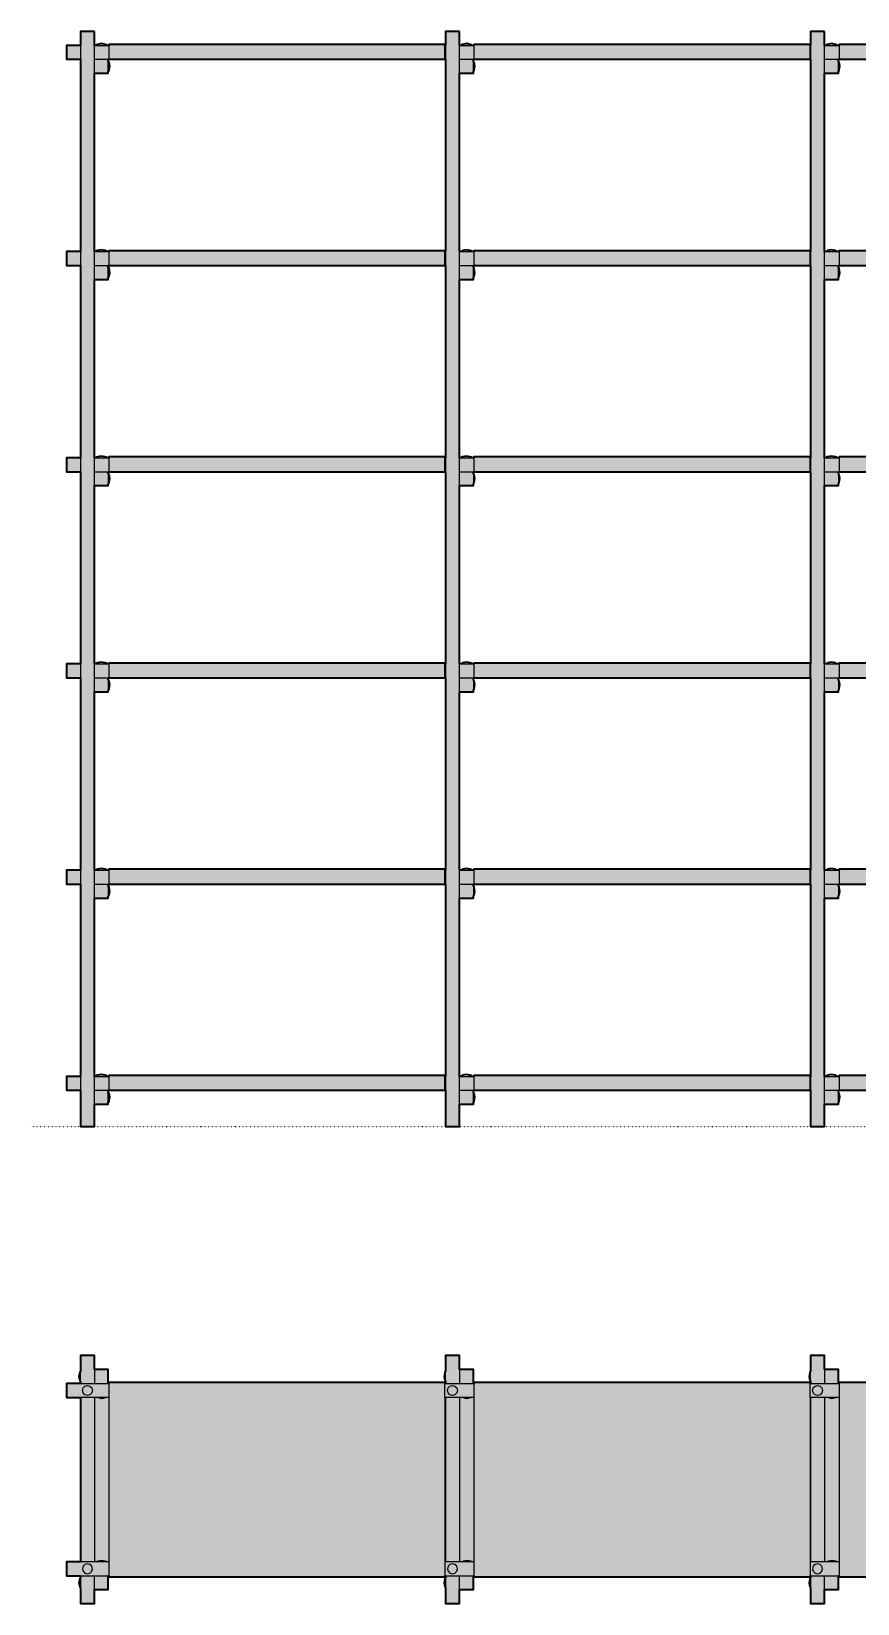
# Model space of a CAD drawing. Header units: millimetres. Extents: x 0 to 2964, y -856 to 1965.
# Drawn here: x 0 to 1482, y -856 to 1965 of the extents above; entities that cross this region are included whole.
import ezdxf

# ---------------------------------------------------------------- set-up
doc = ezdxf.new("R2010")
doc.units = ezdxf.units.MM
doc.linetypes.add('Dots', pattern=[1, 0, -1])
doc.layers.add('Blocks', color=7, linetype='Continuous')
doc.layers.add('Blocks$Fill', color=7, linetype='Continuous', true_color=0xffffff)
for name, color, linetype, lineweight, true_color in [('Blocks$Inner', 7, 'Continuous', 25, 0x007f00), ('Blocks$Outline', 7, 'Continuous', 35, 0xff3f3f), ('Groud', 7, 'Dots', 25, 0x243775)]:
    doc.layers.add(name, color=color, linetype=linetype, lineweight=lineweight, true_color=true_color)

# ---------------------------------------------------------------- blocks, each defined once
blk = doc.blocks.new('Woody High Shelf Front')
at = {"layer": 'Blocks$Fill'}
h = blk.add_hatch(color=256, dxfattribs=at)
h.paths.add_polyline_path([(2077.9, 1965), (2052.9, 1965), (2052.9, 1940), (2051.9, 1940), (2051.9, 1941.5), (1448.9, 1941.5), (1448.9, 1941.2), (1448.9, 1940), (1444.4, 1940), (1444.4, 1940.8), (1442.3, 1941.8), (1435.4, 1943.1), (1428.5, 1941.8), (1426.4, 1940.8), (1426.4, 1940), (1422.9, 1940), (1422.9, 1965), (1397.9, 1965), (1397.9, 1940), (1396.9, 1940), (1396.9, 1941.5), (793.9, 1941.5), (793.9, 1941.2), (793.9, 1940), (789.4, 1940), (789.4, 1940.8), (787.3, 1941.8), (780.4, 1943.1), (773.5, 1941.8), (771.4, 1940.8), (771.4, 1940), (767.9, 1940), (767.9, 1965), (742.9, 1965), (742.9, 1940), (741.9, 1940), (741.9, 1941.5), (138.9, 1941.5), (138.9, 1941.2), (138.9, 1940), (134.4, 1940), (134.4, 1940.8), (132.3, 1941.8), (125.4, 1943.1), (118.5, 1941.8), (116.4, 1940.8), (116.4, 1940), (112.9, 1940), (112.9, 1965), (87.9, 1965), (87.9, 1940), (62.9, 1940), (62.9, 1915), (87.9, 1915), (87.9, 1570), (62.9, 1570), (62.9, 1545), (87.9, 1545), (87.9, 1200), (62.9, 1200), (62.9, 1175), (87.9, 1175), (87.9, 830), (62.9, 830), (62.9, 805), (87.9, 805), (87.9, 460), (62.9, 460), (62.9, 435), (87.9, 435), (87.9, 90), (62.9, 90), (62.9, 65), (87.9, 65), (87.9, 0), (112.9, 0), (112.9, 40), (137.9, 40), (137.9, 43.5), (138.2, 43.5), (139.2, 45.6), (140.5, 52.5), (139.2, 59.4), (138.2, 61.5), (137.9, 61.5), (137.9, 65), (742.9, 65), (742.9, 0), (767.9, 0), (767.9, 40), (792.9, 40), (792.9, 43.5), (793.2, 43.5), (794.2, 45.6), (795.5, 52.5), (794.2, 59.4), (793.2, 61.5), (792.9, 61.5), (792.9, 65), (1397.9, 65), (1397.9, 0), (1422.9, 0), (1422.9, 40), (1447.9, 40), (1447.9, 43.5), (1448.2, 43.5), (1449.2, 45.6), (1450.5, 52.5), (1449.2, 59.4), (1448.2, 61.5), (1447.9, 61.5), (1447.9, 65), (2052.9, 65), (2052.9, 0), (2077.9, 0), (2077.9, 40), (2102.9, 40), (2102.9, 43.5), (2103.2, 43.5), (2104.2, 45.6), (2105.5, 52.5), (2104.2, 59.4), (2103.2, 61.5), (2102.9, 61.5), (2102.9, 65), (2127.9, 65), (2127.9, 90), (2099.5, 90), (2099.5, 90.8), (2097.3, 91.8), (2090.5, 93.1), (2083.6, 91.8), (2081.4, 90.8), (2081.4, 90), (2077.9, 90), (2077.9, 410), (2102.9, 410), (2102.9, 413.5), (2103.2, 413.5), (2104.2, 415.6), (2105.5, 422.5), (2104.2, 429.4), (2103.2, 431.5), (2102.9, 431.5), (2102.9, 435), (2127.9, 435), (2127.9, 460), (2099.5, 460), (2099.5, 460.8), (2097.3, 461.8), (2090.5, 463.1), (2083.6, 461.8), (2081.4, 460.8), (2081.4, 460), (2077.9, 460), (2077.9, 780), (2102.9, 780), (2102.9, 783.5), (2103.2, 783.5), (2104.2, 785.6), (2105.5, 792.5), (2104.2, 799.4), (2103.2, 801.5), (2102.9, 801.5), (2102.9, 805), (2127.9, 805), (2127.9, 830), (2099.5, 830), (2099.5, 830.8), (2097.3, 831.8), (2090.5, 833.1), (2083.6, 831.8), (2081.4, 830.8), (2081.4, 830), (2077.9, 830), (2077.9, 1150), (2102.9, 1150), (2102.9, 1153.5), (2103.2, 1153.5), (2104.2, 1155.6), (2105.5, 1162.5), (2104.2, 1169.4), (2103.2, 1171.5), (2102.9, 1171.5), (2102.9, 1175), (2127.9, 1175), (2127.9, 1200), (2099.5, 1200), (2099.5, 1200.8), (2097.3, 1201.8), (2090.5, 1203.1), (2083.6, 1201.8), (2081.4, 1200.8), (2081.4, 1200), (2077.9, 1200), (2077.9, 1520), (2102.9, 1520), (2102.9, 1523.5), (2103.2, 1523.5), (2104.2, 1525.6), (2105.5, 1532.5), (2104.2, 1539.4), (2103.2, 1541.5), (2102.9, 1541.5), (2102.9, 1545), (2127.9, 1545), (2127.9, 1570), (2099.5, 1570), (2099.5, 1570.8), (2097.3, 1571.8), (2090.5, 1573.1), (2083.6, 1571.8), (2081.4, 1570.8), (2081.4, 1570), (2077.9, 1570), (2077.9, 1890), (2102.9, 1890), (2102.9, 1893.5), (2103.2, 1893.5), (2104.2, 1895.6), (2105.5, 1902.5), (2104.2, 1909.4), (2103.2, 1911.5), (2102.9, 1911.5), (2102.9, 1915), (2127.9, 1915), (2127.9, 1940), (2099.5, 1940), (2099.5, 1940.8), (2097.3, 1941.8), (2090.5, 1943.1), (2083.6, 1941.8), (2081.4, 1940.8), (2081.4, 1940), (2077.9, 1940)], flags=0)
h.paths.add_polyline_path([(1422.9, 1890), (1447.9, 1890), (1447.9, 1893.5), (1448.2, 1893.5), (1449.2, 1895.6), (1450.5, 1902.5), (1449.2, 1909.4), (1448.2, 1911.5), (1447.9, 1911.5), (1447.9, 1915), (2052.9, 1915), (2052.9, 1570), (2051.9, 1570), (2051.9, 1571.5), (1448.9, 1571.5), (1448.9, 1571.2), (1448.9, 1570), (1444.4, 1570), (1444.4, 1570.8), (1442.3, 1571.8), (1435.4, 1573.1), (1428.5, 1571.8), (1426.4, 1570.8), (1426.4, 1570), (1422.9, 1570)], flags=0)
h.paths.add_polyline_path([(1422.9, 1520), (1447.9, 1520), (1447.9, 1523.5), (1448.2, 1523.5), (1449.2, 1525.6), (1450.5, 1532.5), (1449.2, 1539.4), (1448.2, 1541.5), (1447.9, 1541.5), (1447.9, 1545), (2052.9, 1545), (2052.9, 1200), (2051.9, 1200), (2051.9, 1201.5), (1448.9, 1201.5), (1448.9, 1201.2), (1448.9, 1200), (1444.4, 1200), (1444.4, 1200.8), (1442.3, 1201.8), (1435.4, 1203.1), (1428.5, 1201.8), (1426.4, 1200.8), (1426.4, 1200), (1422.9, 1200), (1422.9, 1520)], flags=0)
h.paths.add_polyline_path([(2051.9, 831.5), (1448.9, 831.5), (1448.9, 831.2), (1448.9, 830), (1444.4, 830), (1444.4, 830.8), (1442.3, 831.8), (1435.4, 833.1), (1428.5, 831.8), (1426.4, 830.8), (1426.4, 830), (1422.9, 830), (1422.9, 1150), (1447.9, 1150), (1447.9, 1153.5), (1448.2, 1153.5), (1449.2, 1155.6), (1450.5, 1162.5), (1449.2, 1169.4), (1448.2, 1171.5), (1447.9, 1171.5), (1447.9, 1175), (2052.9, 1175), (2052.9, 830), (2051.9, 830)], flags=0)
h.paths.add_polyline_path([(1422.9, 780), (1447.9, 780), (1447.9, 783.5), (1448.2, 783.5), (1449.2, 785.6), (1450.5, 792.5), (1449.2, 799.4), (1448.2, 801.5), (1447.9, 801.5), (1447.9, 805), (2052.9, 805), (2052.9, 460), (2051.9, 460), (2051.9, 461.5), (1448.9, 461.5), (1448.9, 461.2), (1448.9, 460), (1444.4, 460), (1444.4, 460.8), (1442.3, 461.8), (1435.4, 463.1), (1428.5, 461.8), (1426.4, 460.8), (1426.4, 460), (1422.9, 460)], flags=0)
h.paths.add_polyline_path([(1422.9, 410), (1447.9, 410), (1447.9, 413.5), (1448.2, 413.5), (1449.2, 415.6), (1450.5, 422.5), (1449.2, 429.4), (1448.2, 431.5), (1447.9, 431.5), (1447.9, 435), (2052.9, 435), (2052.9, 90), (2051.9, 90), (2051.9, 91.5), (1448.9, 91.5), (1448.9, 91.2), (1448.9, 90), (1444.4, 90), (1444.4, 90.8), (1442.3, 91.8), (1435.4, 93.1), (1428.5, 91.8), (1426.4, 90.8), (1426.4, 90), (1422.9, 90)], flags=0)
h.paths.add_polyline_path([(767.9, 410), (792.9, 410), (792.9, 413.5), (793.2, 413.5), (794.2, 415.6), (795.5, 422.5), (794.2, 429.4), (793.2, 431.5), (792.9, 431.5), (792.9, 435), (1397.9, 435), (1397.9, 90), (1396.9, 90), (1396.9, 91.5), (793.9, 91.5), (793.9, 91.2), (793.9, 90), (789.4, 90), (789.4, 90.8), (787.3, 91.8), (780.4, 93.1), (773.5, 91.8), (771.4, 90.8), (771.4, 90), (767.9, 90)], flags=0)
h.paths.add_polyline_path([(1396.9, 461.5), (793.9, 461.5), (793.9, 461.2), (793.9, 460), (789.4, 460), (789.4, 460.8), (787.3, 461.8), (780.4, 463.1), (773.5, 461.8), (771.4, 460.8), (771.4, 460), (767.9, 460), (767.9, 780), (792.9, 780), (792.9, 783.5), (793.2, 783.5), (794.2, 785.6), (795.5, 792.5), (794.2, 799.4), (793.2, 801.5), (792.9, 801.5), (792.9, 805), (1397.9, 805), (1397.9, 460), (1396.9, 460)], flags=0)
h.paths.add_polyline_path([(1396.9, 831.5), (793.9, 831.5), (793.9, 831.2), (793.9, 830), (789.4, 830), (789.4, 830.8), (787.3, 831.8), (780.4, 833.1), (773.5, 831.8), (771.4, 830.8), (771.4, 830), (767.9, 830), (767.9, 1150), (792.9, 1150), (792.9, 1153.5), (793.2, 1153.5), (794.2, 1155.6), (795.5, 1162.5), (794.2, 1169.4), (793.2, 1171.5), (792.9, 1171.5), (792.9, 1175), (1397.9, 1175), (1397.9, 830), (1396.9, 830)], flags=0)
h.paths.add_polyline_path([(1396.9, 1201.5), (793.9, 1201.5), (793.9, 1201.2), (793.9, 1200), (789.4, 1200), (789.4, 1200.8), (787.3, 1201.8), (780.4, 1203.1), (773.5, 1201.8), (771.4, 1200.8), (771.4, 1200), (767.9, 1200), (767.9, 1520), (767.9, 1520), (792.9, 1520), (792.9, 1523.5), (793.2, 1523.5), (794.2, 1525.6), (795.5, 1532.5), (794.2, 1539.4), (793.2, 1541.5), (792.9, 1541.5), (792.9, 1545), (1397.9, 1545), (1397.9, 1200), (1396.9, 1200)], flags=0)
h.paths.add_polyline_path([(1397.9, 1915), (1397.9, 1570), (1396.9, 1570), (1396.9, 1571.5), (793.9, 1571.5), (793.9, 1571.2), (793.9, 1570), (789.4, 1570), (789.4, 1570.8), (787.3, 1571.8), (780.4, 1573.1), (773.5, 1571.8), (771.4, 1570.8), (771.4, 1570), (767.9, 1570), (767.9, 1890), (792.9, 1890), (792.9, 1893.5), (793.2, 1893.5), (794.2, 1895.6), (795.5, 1902.5), (794.2, 1909.4), (793.2, 1911.5), (792.9, 1911.5), (792.9, 1915)], flags=0)
h.paths.add_polyline_path([(741.9, 1571.5), (138.9, 1571.5), (138.9, 1571.2), (138.9, 1570), (134.4, 1570), (134.4, 1570.8), (132.3, 1571.8), (125.4, 1573.1), (118.5, 1571.8), (116.4, 1570.8), (116.4, 1570), (112.9, 1570), (112.9, 1890), (137.9, 1890), (137.9, 1893.5), (138.2, 1893.5), (139.2, 1895.6), (140.5, 1902.5), (139.2, 1909.4), (138.2, 1911.5), (137.9, 1911.5), (137.9, 1915), (742.9, 1915), (742.9, 1570), (741.9, 1570)], flags=0)
h.paths.add_polyline_path([(137.9, 1523.5), (138.2, 1523.5), (139.2, 1525.6), (140.5, 1532.5), (139.2, 1539.4), (138.2, 1541.5), (137.9, 1541.5), (137.9, 1545), (742.9, 1545), (742.9, 1200), (741.9, 1200), (741.9, 1201.5), (138.9, 1201.5), (138.9, 1201.2), (138.9, 1200), (134.4, 1200), (134.4, 1200.8), (132.3, 1201.8), (125.4, 1203.1), (118.5, 1201.8), (116.4, 1200.8), (116.4, 1200), (112.9, 1200), (112.9, 1520), (112.9, 1520), (137.9, 1520)], flags=0)
h.paths.add_polyline_path([(741.9, 831.5), (138.9, 831.5), (138.9, 831.2), (138.9, 830), (134.4, 830), (134.4, 830.8), (132.3, 831.8), (125.4, 833.1), (118.5, 831.8), (116.4, 830.8), (116.4, 830), (112.9, 830), (112.9, 1150), (137.9, 1150), (137.9, 1153.5), (138.2, 1153.5), (139.2, 1155.6), (140.5, 1162.5), (139.2, 1169.4), (138.2, 1171.5), (137.9, 1171.5), (137.9, 1175), (742.9, 1175), (742.9, 830), (741.9, 830)], flags=0)
h.paths.add_polyline_path([(112.9, 780), (137.9, 780), (137.9, 783.5), (138.2, 783.5), (139.2, 785.6), (140.5, 792.5), (139.2, 799.4), (138.2, 801.5), (137.9, 801.5), (137.9, 805), (742.9, 805), (742.9, 460), (741.9, 460), (741.9, 461.5), (138.9, 461.5), (138.9, 461.2), (138.9, 460), (134.4, 460), (134.4, 460.8), (132.3, 461.8), (125.4, 463.1), (118.5, 461.8), (116.4, 460.8), (116.4, 460), (112.9, 460)], flags=0)
h.paths.add_polyline_path([(741.9, 91.5), (138.9, 91.5), (138.9, 91.2), (138.9, 90), (134.4, 90), (134.4, 90.8), (132.3, 91.8), (125.4, 93.1), (118.5, 91.8), (116.4, 90.8), (116.4, 90), (112.9, 90), (112.9, 410), (137.9, 410), (137.9, 413.5), (138.2, 413.5), (139.2, 415.6), (140.5, 422.5), (139.2, 429.4), (138.2, 431.5), (137.9, 431.5), (137.9, 435), (742.9, 435), (742.9, 90), (741.9, 90)], flags=0)
at = {"layer": 'Blocks$Inner'}
for p, q in [((112.9, 1965), (87.9, 1965)), ((87.9, 1965), (87.9, 0)), ((112.9, 1915), (112.9, 1965)), ((767.9, 1965), (742.9, 1965)), ((742.9, 1965), (742.9, 0)), ((767.9, 1915), (767.9, 1965)), ((1422.9, 1965), (1397.9, 1965)), ((1397.9, 1965), (1397.9, 0)), ((1422.9, 1915), (1422.9, 1965)), ((112.9, 1890), (112.9, 1915)), ((767.9, 1890), (767.9, 1915)), ((1422.9, 1890), (1422.9, 1915)), ((112.9, 1545), (112.9, 1890)), ((767.9, 1545), (767.9, 1890)), ((1422.9, 1545), (1422.9, 1890)), ((112.9, 1520), (112.9, 1545)), ((767.9, 1520), (767.9, 1545)), ((1422.9, 1520), (1422.9, 1545)), ((112.9, 65), (112.9, 1520)), ((767.9, 65), (767.9, 1520)), ((1422.9, 65), (1422.9, 1520)), ((112.9, 40), (112.9, 65)), ((767.9, 40), (767.9, 65)), ((1422.9, 40), (1422.9, 65)), ((112.9, 0), (112.9, 40)), ((767.9, 0), (767.9, 40)), ((1422.9, 0), (1422.9, 40)), ((87.9, 0), (112.9, 0)), ((742.9, 0), (767.9, 0)), ((1397.9, 0), (1422.9, 0))]:
    blk.add_line(p, q, dxfattribs=at)
for points in [[(87.9, 1915), (62.9, 1915), (62.9, 1940), (87.9, 1940)], [(112.9, 1940), (138.9, 1940)], [(116.4, 1940), (116.4, 1940.8), (118.5, 1941.8), (125.4, 1943.1), (132.3, 1941.8), (134.4, 1940.8), (134.4, 1940)], [(741.9, 1940), (742.9, 1940)], [(767.9, 1940), (793.9, 1940)], [(771.4, 1940), (771.4, 1940.8), (773.5, 1941.8), (780.4, 1943.1), (787.3, 1941.8), (789.4, 1940.8), (789.4, 1940)], [(1396.9, 1940), (1397.9, 1940)], [(1422.9, 1940), (1448.9, 1940)], [(1426.4, 1940), (1426.4, 1940.8), (1428.5, 1941.8), (1435.4, 1943.1), (1442.3, 1941.8), (1444.4, 1940.8), (1444.4, 1940)], [(112.9, 1890), (137.9, 1890), (137.9, 1915)], [(112.9, 1915), (137.9, 1915), (742.9, 1915)], [(137.9, 1893.5), (138.2, 1893.5), (139.2, 1895.6), (140.5, 1902.5), (139.2, 1909.4), (138.2, 1911.5), (137.9, 1911.5)], [(767.9, 1890), (792.9, 1890), (792.9, 1915)], [(767.9, 1915), (792.9, 1915), (1397.9, 1915)], [(792.9, 1893.5), (793.2, 1893.5), (794.2, 1895.6), (795.5, 1902.5), (794.2, 1909.4), (793.2, 1911.5), (792.9, 1911.5)], [(1422.9, 1890), (1447.9, 1890), (1447.9, 1915)], [(1422.9, 1915), (1447.9, 1915), (2052.9, 1915)], [(1447.9, 1893.5), (1448.2, 1893.5), (1449.2, 1895.6), (1450.5, 1902.5), (1449.2, 1909.4), (1448.2, 1911.5), (1447.9, 1911.5)], [(87.9, 1545), (62.9, 1545), (62.9, 1570), (87.9, 1570)], [(112.9, 1570), (138.9, 1570)], [(116.4, 1570), (116.4, 1570.8), (118.5, 1571.8), (125.4, 1573.1), (132.3, 1571.8), (134.4, 1570.8), (134.4, 1570)], [(741.9, 1570), (742.9, 1570)], [(767.9, 1570), (793.9, 1570)], [(771.4, 1570), (771.4, 1570.8), (773.5, 1571.8), (780.4, 1573.1), (787.3, 1571.8), (789.4, 1570.8), (789.4, 1570)], [(1396.9, 1570), (1397.9, 1570)], [(1422.9, 1570), (1448.9, 1570)], [(1426.4, 1570), (1426.4, 1570.8), (1428.5, 1571.8), (1435.4, 1573.1), (1442.3, 1571.8), (1444.4, 1570.8), (1444.4, 1570)], [(112.9, 1520), (137.9, 1520), (137.9, 1545)], [(112.9, 1545), (137.9, 1545), (742.9, 1545)], [(137.9, 1523.5), (138.2, 1523.5), (139.2, 1525.6), (140.5, 1532.5), (139.2, 1539.4), (138.2, 1541.5), (137.9, 1541.5)], [(767.9, 1520), (792.9, 1520), (792.9, 1545)], [(767.9, 1545), (792.9, 1545), (1397.9, 1545)], [(792.9, 1523.5), (793.2, 1523.5), (794.2, 1525.6), (795.5, 1532.5), (794.2, 1539.4), (793.2, 1541.5), (792.9, 1541.5)], [(1422.9, 1520), (1447.9, 1520), (1447.9, 1545)], [(1422.9, 1545), (1447.9, 1545), (2052.9, 1545)], [(1447.9, 1523.5), (1448.2, 1523.5), (1449.2, 1525.6), (1450.5, 1532.5), (1449.2, 1539.4), (1448.2, 1541.5), (1447.9, 1541.5)], [(87.9, 1175), (62.9, 1175), (62.9, 1200), (87.9, 1200)], [(112.9, 1200), (138.9, 1200)], [(116.4, 1200), (116.4, 1200.8), (118.5, 1201.8), (125.4, 1203.1), (132.3, 1201.8), (134.4, 1200.8), (134.4, 1200)], [(741.9, 1200), (742.9, 1200)], [(767.9, 1200), (793.9, 1200)], [(771.4, 1200), (771.4, 1200.8), (773.5, 1201.8), (780.4, 1203.1), (787.3, 1201.8), (789.4, 1200.8), (789.4, 1200)], [(1396.9, 1200), (1397.9, 1200)], [(1422.9, 1200), (1448.9, 1200)], [(1426.4, 1200), (1426.4, 1200.8), (1428.5, 1201.8), (1435.4, 1203.1), (1442.3, 1201.8), (1444.4, 1200.8), (1444.4, 1200)], [(137.9, 1175), (137.9, 1150), (112.9, 1150), (112.9, 1175), (137.9, 1175), (742.9, 1175)], [(137.9, 1153.5), (138.2, 1153.5), (139.2, 1155.6), (140.5, 1162.5), (139.2, 1169.4), (138.2, 1171.5), (137.9, 1171.5)], [(792.9, 1175), (792.9, 1150), (767.9, 1150), (767.9, 1175), (792.9, 1175), (1397.9, 1175)], [(792.9, 1153.5), (793.2, 1153.5), (794.2, 1155.6), (795.5, 1162.5), (794.2, 1169.4), (793.2, 1171.5), (792.9, 1171.5)], [(1447.9, 1175), (1447.9, 1150), (1422.9, 1150), (1422.9, 1175), (1447.9, 1175), (2052.9, 1175)], [(1447.9, 1153.5), (1448.2, 1153.5), (1449.2, 1155.6), (1450.5, 1162.5), (1449.2, 1169.4), (1448.2, 1171.5), (1447.9, 1171.5)], [(87.9, 805), (62.9, 805), (62.9, 830), (87.9, 830)], [(112.9, 830), (138.9, 830)], [(116.4, 830), (116.4, 830.8), (118.5, 831.8), (125.4, 833.1), (132.3, 831.8), (134.4, 830.8), (134.4, 830)], [(741.9, 830), (742.9, 830)], [(767.9, 830), (793.9, 830)], [(771.4, 830), (771.4, 830.8), (773.5, 831.8), (780.4, 833.1), (787.3, 831.8), (789.4, 830.8), (789.4, 830)], [(1396.9, 830), (1397.9, 830)], [(1422.9, 830), (1448.9, 830)], [(1426.4, 830), (1426.4, 830.8), (1428.5, 831.8), (1435.4, 833.1), (1442.3, 831.8), (1444.4, 830.8), (1444.4, 830)], [(137.9, 805), (137.9, 780), (112.9, 780), (112.9, 805), (137.9, 805), (742.9, 805)], [(137.9, 783.5), (138.2, 783.5), (139.2, 785.6), (140.5, 792.5), (139.2, 799.4), (138.2, 801.5), (137.9, 801.5)], [(792.9, 805), (792.9, 780), (767.9, 780), (767.9, 805), (792.9, 805), (1397.9, 805)], [(792.9, 783.5), (793.2, 783.5), (794.2, 785.6), (795.5, 792.5), (794.2, 799.4), (793.2, 801.5), (792.9, 801.5)], [(1447.9, 805), (1447.9, 780), (1422.9, 780), (1422.9, 805), (1447.9, 805), (2052.9, 805)], [(1447.9, 783.5), (1448.2, 783.5), (1449.2, 785.6), (1450.5, 792.5), (1449.2, 799.4), (1448.2, 801.5), (1447.9, 801.5)], [(87.9, 435), (62.9, 435), (62.9, 460), (87.9, 460)], [(112.9, 460), (138.9, 460)], [(116.4, 460), (116.4, 460.8), (118.5, 461.8), (125.4, 463.1), (132.3, 461.8), (134.4, 460.8), (134.4, 460)], [(741.9, 460), (742.9, 460)], [(767.9, 460), (793.9, 460)], [(771.4, 460), (771.4, 460.8), (773.5, 461.8), (780.4, 463.1), (787.3, 461.8), (789.4, 460.8), (789.4, 460)], [(1396.9, 460), (1397.9, 460)], [(1422.9, 460), (1448.9, 460)], [(1426.4, 460), (1426.4, 460.8), (1428.5, 461.8), (1435.4, 463.1), (1442.3, 461.8), (1444.4, 460.8), (1444.4, 460)], [(137.9, 435), (137.9, 410), (112.9, 410), (112.9, 435), (137.9, 435), (742.9, 435)], [(137.9, 413.5), (138.2, 413.5), (139.2, 415.6), (140.5, 422.5), (139.2, 429.4), (138.2, 431.5), (137.9, 431.5)], [(792.9, 435), (792.9, 410), (767.9, 410), (767.9, 435), (792.9, 435), (1397.9, 435)], [(792.9, 413.5), (793.2, 413.5), (794.2, 415.6), (795.5, 422.5), (794.2, 429.4), (793.2, 431.5), (792.9, 431.5)], [(1447.9, 435), (1447.9, 410), (1422.9, 410), (1422.9, 435), (1447.9, 435), (2052.9, 435)], [(1447.9, 413.5), (1448.2, 413.5), (1449.2, 415.6), (1450.5, 422.5), (1449.2, 429.4), (1448.2, 431.5), (1447.9, 431.5)], [(87.9, 65), (62.9, 65), (62.9, 90), (87.9, 90)], [(112.9, 90), (138.9, 90)], [(116.4, 90), (116.4, 90.8), (118.5, 91.8), (125.4, 93.1), (132.3, 91.8), (134.4, 90.8), (134.4, 90)], [(741.9, 90), (742.9, 90)], [(767.9, 90), (793.9, 90)], [(771.4, 90), (771.4, 90.8), (773.5, 91.8), (780.4, 93.1), (787.3, 91.8), (789.4, 90.8), (789.4, 90)], [(1396.9, 90), (1397.9, 90)], [(1422.9, 90), (1448.9, 90)], [(1426.4, 90), (1426.4, 90.8), (1428.5, 91.8), (1435.4, 93.1), (1442.3, 91.8), (1444.4, 90.8), (1444.4, 90)], [(112.9, 40), (137.9, 40), (137.9, 65)], [(112.9, 65), (137.9, 65), (742.9, 65)], [(137.9, 43.5), (138.2, 43.5), (139.2, 45.6), (140.5, 52.5), (139.2, 59.4), (138.2, 61.5), (137.9, 61.5)], [(767.9, 40), (792.9, 40), (792.9, 65)], [(767.9, 65), (792.9, 65), (1397.9, 65)], [(792.9, 43.5), (793.2, 43.5), (794.2, 45.6), (795.5, 52.5), (794.2, 59.4), (793.2, 61.5), (792.9, 61.5)], [(1422.9, 40), (1447.9, 40), (1447.9, 65)], [(1422.9, 65), (1447.9, 65), (2052.9, 65)], [(1447.9, 43.5), (1448.2, 43.5), (1449.2, 45.6), (1450.5, 52.5), (1449.2, 59.4), (1448.2, 61.5), (1447.9, 61.5)]]:
    blk.add_lwpolyline(points, dxfattribs=at)
for points in [[(741.9, 1941.5), (138.9, 1941.5), (138.9, 1941.2), (138.9, 1940.6), (138.9, 1939.7), (138.9, 1938.5), (138.9, 1915.5), (741.9, 1915.5), (741.9, 1938.5), (741.9, 1939.7), (741.9, 1940.6), (741.9, 1941.2)], [(1396.9, 1941.5), (793.9, 1941.5), (793.9, 1941.2), (793.9, 1940.6), (793.9, 1939.7), (793.9, 1938.5), (793.9, 1915.5), (1396.9, 1915.5), (1396.9, 1938.5), (1396.9, 1939.7), (1396.9, 1940.6), (1396.9, 1941.2)], [(2051.9, 1941.5), (1448.9, 1941.5), (1448.9, 1941.2), (1448.9, 1940.6), (1448.9, 1939.7), (1448.9, 1938.5), (1448.9, 1915.5), (2051.9, 1915.5), (2051.9, 1938.5), (2051.9, 1939.7), (2051.9, 1940.6), (2051.9, 1941.2)], [(741.9, 1571.5), (138.9, 1571.5), (138.9, 1571.2), (138.9, 1570.6), (138.9, 1569.7), (138.9, 1568.5), (138.9, 1545.5), (741.9, 1545.5), (741.9, 1568.5), (741.9, 1569.7), (741.9, 1570.6), (741.9, 1571.2)], [(1396.9, 1571.5), (793.9, 1571.5), (793.9, 1571.2), (793.9, 1570.6), (793.9, 1569.7), (793.9, 1568.5), (793.9, 1545.5), (1396.9, 1545.5), (1396.9, 1568.5), (1396.9, 1569.7), (1396.9, 1570.6), (1396.9, 1571.2)], [(2051.9, 1571.5), (1448.9, 1571.5), (1448.9, 1571.2), (1448.9, 1570.6), (1448.9, 1569.7), (1448.9, 1568.5), (1448.9, 1545.5), (2051.9, 1545.5), (2051.9, 1568.5), (2051.9, 1569.7), (2051.9, 1570.6), (2051.9, 1571.2)], [(741.9, 1201.5), (138.9, 1201.5), (138.9, 1201.2), (138.9, 1200.6), (138.9, 1199.7), (138.9, 1198.5), (138.9, 1175.5), (741.9, 1175.5), (741.9, 1198.5), (741.9, 1199.7), (741.9, 1200.6), (741.9, 1201.2)], [(1396.9, 1201.5), (793.9, 1201.5), (793.9, 1201.2), (793.9, 1200.6), (793.9, 1199.7), (793.9, 1198.5), (793.9, 1175.5), (1396.9, 1175.5), (1396.9, 1198.5), (1396.9, 1199.7), (1396.9, 1200.6), (1396.9, 1201.2)], [(2051.9, 1201.5), (1448.9, 1201.5), (1448.9, 1201.2), (1448.9, 1200.6), (1448.9, 1199.7), (1448.9, 1198.5), (1448.9, 1175.5), (2051.9, 1175.5), (2051.9, 1198.5), (2051.9, 1199.7), (2051.9, 1200.6), (2051.9, 1201.2)], [(741.9, 831.5), (138.9, 831.5), (138.9, 831.2), (138.9, 830.6), (138.9, 829.7), (138.9, 828.5), (138.9, 805.5), (741.9, 805.5), (741.9, 828.5), (741.9, 829.7), (741.9, 830.6), (741.9, 831.2)], [(1396.9, 831.5), (793.9, 831.5), (793.9, 831.2), (793.9, 830.6), (793.9, 829.7), (793.9, 828.5), (793.9, 805.5), (1396.9, 805.5), (1396.9, 828.5), (1396.9, 829.7), (1396.9, 830.6), (1396.9, 831.2)], [(2051.9, 831.5), (1448.9, 831.5), (1448.9, 831.2), (1448.9, 830.6), (1448.9, 829.7), (1448.9, 828.5), (1448.9, 805.5), (2051.9, 805.5), (2051.9, 828.5), (2051.9, 829.7), (2051.9, 830.6), (2051.9, 831.2)], [(741.9, 461.5), (138.9, 461.5), (138.9, 461.2), (138.9, 460.6), (138.9, 459.7), (138.9, 458.5), (138.9, 435.5), (741.9, 435.5), (741.9, 458.5), (741.9, 459.7), (741.9, 460.6), (741.9, 461.2)], [(1396.9, 461.5), (793.9, 461.5), (793.9, 461.2), (793.9, 460.6), (793.9, 459.7), (793.9, 458.5), (793.9, 435.5), (1396.9, 435.5), (1396.9, 458.5), (1396.9, 459.7), (1396.9, 460.6), (1396.9, 461.2)], [(2051.9, 461.5), (1448.9, 461.5), (1448.9, 461.2), (1448.9, 460.6), (1448.9, 459.7), (1448.9, 458.5), (1448.9, 435.5), (2051.9, 435.5), (2051.9, 458.5), (2051.9, 459.7), (2051.9, 460.6), (2051.9, 461.2)], [(741.9, 91.5), (138.9, 91.5), (138.9, 91.2), (138.9, 90.6), (138.9, 89.7), (138.9, 88.5), (138.9, 65.5), (741.9, 65.5), (741.9, 88.5), (741.9, 89.7), (741.9, 90.6), (741.9, 91.2)], [(1396.9, 91.5), (793.9, 91.5), (793.9, 91.2), (793.9, 90.6), (793.9, 89.7), (793.9, 88.5), (793.9, 65.5), (1396.9, 65.5), (1396.9, 88.5), (1396.9, 89.7), (1396.9, 90.6), (1396.9, 91.2)], [(2051.9, 91.5), (1448.9, 91.5), (1448.9, 91.2), (1448.9, 90.6), (1448.9, 89.7), (1448.9, 88.5), (1448.9, 65.5), (2051.9, 65.5), (2051.9, 88.5), (2051.9, 89.7), (2051.9, 90.6), (2051.9, 91.2)]]:
    blk.add_lwpolyline(points, close=True, dxfattribs=at)
at = {"layer": 'Blocks$Outline'}
for points in [[(112.9, 1965), (87.9, 1965), (87.9, 1940)], [(112.9, 1940), (112.9, 1965)], [(767.9, 1965), (742.9, 1965), (742.9, 1940)], [(767.9, 1940), (767.9, 1965)], [(1422.9, 1965), (1397.9, 1965), (1397.9, 1940)], [(1422.9, 1940), (1422.9, 1965)], [(87.9, 1940), (62.9, 1940), (62.9, 1915), (87.9, 1915)], [(116.4, 1940), (112.9, 1940)], [(134.4, 1940), (134.4, 1940.8), (132.3, 1941.8), (125.4, 1943.1), (118.5, 1941.8), (116.4, 1940.8), (116.4, 1940)], [(138.9, 1940), (134.4, 1940)], [(741.9, 1941.5), (138.9, 1941.5), (138.9, 1941.2), (138.9, 1940.6), (138.9, 1940)], [(741.9, 1940), (741.9, 1940.6), (741.9, 1941.2), (741.9, 1941.5)], [(742.9, 1940), (741.9, 1940)], [(771.4, 1940), (767.9, 1940)], [(789.4, 1940), (789.4, 1940.8), (787.3, 1941.8), (780.4, 1943.1), (773.5, 1941.8), (771.4, 1940.8), (771.4, 1940)], [(793.9, 1940), (789.4, 1940)], [(1396.9, 1941.5), (793.9, 1941.5), (793.9, 1941.2), (793.9, 1940.6), (793.9, 1940)], [(1396.9, 1940), (1396.9, 1940.6), (1396.9, 1941.2), (1396.9, 1941.5)], [(1397.9, 1940), (1396.9, 1940)], [(1426.4, 1940), (1422.9, 1940)], [(1444.4, 1940), (1444.4, 1940.8), (1442.3, 1941.8), (1435.4, 1943.1), (1428.5, 1941.8), (1426.4, 1940.8), (1426.4, 1940)], [(1448.9, 1940), (1444.4, 1940)], [(2051.9, 1941.5), (1448.9, 1941.5), (1448.9, 1941.2), (1448.9, 1940.6), (1448.9, 1940)], [(87.9, 1915), (87.9, 1570)], [(112.9, 1890), (137.9, 1890), (137.9, 1893.5)], [(137.9, 1911.5), (137.9, 1915)], [(137.9, 1915), (742.9, 1915)], [(137.9, 1893.5), (138.2, 1893.5), (139.2, 1895.6), (140.5, 1902.5), (139.2, 1909.4), (138.2, 1911.5), (137.9, 1911.5)], [(742.9, 1915), (742.9, 1570)], [(767.9, 1890), (792.9, 1890), (792.9, 1893.5)], [(792.9, 1911.5), (792.9, 1915)], [(792.9, 1915), (1397.9, 1915)], [(792.9, 1893.5), (793.2, 1893.5), (794.2, 1895.6), (795.5, 1902.5), (794.2, 1909.4), (793.2, 1911.5), (792.9, 1911.5)], [(1397.9, 1915), (1397.9, 1570)], [(1422.9, 1890), (1447.9, 1890), (1447.9, 1893.5)], [(1447.9, 1911.5), (1447.9, 1915)], [(1447.9, 1915), (2052.9, 1915)], [(1447.9, 1893.5), (1448.2, 1893.5), (1449.2, 1895.6), (1450.5, 1902.5), (1449.2, 1909.4), (1448.2, 1911.5), (1447.9, 1911.5)], [(112.9, 1570), (112.9, 1890)], [(767.9, 1570), (767.9, 1890)], [(1422.9, 1570), (1422.9, 1890)], [(87.9, 1570), (62.9, 1570), (62.9, 1545), (87.9, 1545)], [(116.4, 1570), (112.9, 1570)], [(134.4, 1570), (134.4, 1570.8), (132.3, 1571.8), (125.4, 1573.1), (118.5, 1571.8), (116.4, 1570.8), (116.4, 1570)], [(138.9, 1570), (134.4, 1570)], [(741.9, 1571.5), (138.9, 1571.5), (138.9, 1571.2), (138.9, 1570.6), (138.9, 1570)], [(741.9, 1570), (741.9, 1570.6), (741.9, 1571.2), (741.9, 1571.5)], [(742.9, 1570), (741.9, 1570)], [(771.4, 1570), (767.9, 1570)], [(789.4, 1570), (789.4, 1570.8), (787.3, 1571.8), (780.4, 1573.1), (773.5, 1571.8), (771.4, 1570.8), (771.4, 1570)], [(793.9, 1570), (789.4, 1570)], [(1396.9, 1571.5), (793.9, 1571.5), (793.9, 1571.2), (793.9, 1570.6), (793.9, 1570)], [(1396.9, 1570), (1396.9, 1570.6), (1396.9, 1571.2), (1396.9, 1571.5)], [(1397.9, 1570), (1396.9, 1570)], [(1426.4, 1570), (1422.9, 1570)], [(1444.4, 1570), (1444.4, 1570.8), (1442.3, 1571.8), (1435.4, 1573.1), (1428.5, 1571.8), (1426.4, 1570.8), (1426.4, 1570)], [(1448.9, 1570), (1444.4, 1570)], [(2051.9, 1571.5), (1448.9, 1571.5), (1448.9, 1571.2), (1448.9, 1570.6), (1448.9, 1570)], [(87.9, 1545), (87.9, 1200)], [(112.9, 1520), (137.9, 1520), (137.9, 1523.5)], [(137.9, 1541.5), (137.9, 1545)], [(137.9, 1545), (742.9, 1545)], [(137.9, 1523.5), (138.2, 1523.5), (139.2, 1525.6), (140.5, 1532.5), (139.2, 1539.4), (138.2, 1541.5), (137.9, 1541.5)], [(742.9, 1545), (742.9, 1200)], [(767.9, 1520), (792.9, 1520), (792.9, 1523.5)], [(792.9, 1541.5), (792.9, 1545)], [(792.9, 1545), (1397.9, 1545)], [(792.9, 1523.5), (793.2, 1523.5), (794.2, 1525.6), (795.5, 1532.5), (794.2, 1539.4), (793.2, 1541.5), (792.9, 1541.5)], [(1397.9, 1545), (1397.9, 1200)], [(1422.9, 1520), (1447.9, 1520), (1447.9, 1523.5)], [(1447.9, 1541.5), (1447.9, 1545)], [(1447.9, 1545), (2052.9, 1545)], [(1447.9, 1523.5), (1448.2, 1523.5), (1449.2, 1525.6), (1450.5, 1532.5), (1449.2, 1539.4), (1448.2, 1541.5), (1447.9, 1541.5)], [(112.9, 1200), (112.9, 1520), (112.9, 1520)], [(767.9, 1200), (767.9, 1520), (767.9, 1520)], [(1422.9, 1200), (1422.9, 1520), (1422.9, 1520)], [(87.9, 1200), (62.9, 1200), (62.9, 1175), (87.9, 1175)], [(116.4, 1200), (112.9, 1200)], [(134.4, 1200), (134.4, 1200.8), (132.3, 1201.8), (125.4, 1203.1), (118.5, 1201.8), (116.4, 1200.8), (116.4, 1200)], [(138.9, 1200), (134.4, 1200)], [(741.9, 1201.5), (138.9, 1201.5), (138.9, 1201.2), (138.9, 1200.6), (138.9, 1200)], [(741.9, 1200), (741.9, 1200.6), (741.9, 1201.2), (741.9, 1201.5)], [(742.9, 1200), (741.9, 1200)], [(771.4, 1200), (767.9, 1200)], [(789.4, 1200), (789.4, 1200.8), (787.3, 1201.8), (780.4, 1203.1), (773.5, 1201.8), (771.4, 1200.8), (771.4, 1200)], [(793.9, 1200), (789.4, 1200)], [(1396.9, 1201.5), (793.9, 1201.5), (793.9, 1201.2), (793.9, 1200.6), (793.9, 1200)], [(1396.9, 1200), (1396.9, 1200.6), (1396.9, 1201.2), (1396.9, 1201.5)], [(1397.9, 1200), (1396.9, 1200)], [(1426.4, 1200), (1422.9, 1200)], [(1444.4, 1200), (1444.4, 1200.8), (1442.3, 1201.8), (1435.4, 1203.1), (1428.5, 1201.8), (1426.4, 1200.8), (1426.4, 1200)], [(1448.9, 1200), (1444.4, 1200)], [(2051.9, 1201.5), (1448.9, 1201.5), (1448.9, 1201.2), (1448.9, 1200.6), (1448.9, 1200)], [(87.9, 1175), (87.9, 830)], [(137.9, 1171.5), (137.9, 1175)], [(137.9, 1175), (742.9, 1175)], [(137.9, 1153.5), (138.2, 1153.5), (139.2, 1155.6), (140.5, 1162.5), (139.2, 1169.4), (138.2, 1171.5), (137.9, 1171.5)], [(742.9, 1175), (742.9, 830)], [(792.9, 1171.5), (792.9, 1175)], [(792.9, 1175), (1397.9, 1175)], [(792.9, 1153.5), (793.2, 1153.5), (794.2, 1155.6), (795.5, 1162.5), (794.2, 1169.4), (793.2, 1171.5), (792.9, 1171.5)], [(1397.9, 1175), (1397.9, 830)], [(1447.9, 1171.5), (1447.9, 1175)], [(1447.9, 1175), (2052.9, 1175)], [(1447.9, 1153.5), (1448.2, 1153.5), (1449.2, 1155.6), (1450.5, 1162.5), (1449.2, 1169.4), (1448.2, 1171.5), (1447.9, 1171.5)], [(112.9, 1150), (137.9, 1150), (137.9, 1153.5)], [(112.9, 830), (112.9, 1150)], [(767.9, 1150), (792.9, 1150), (792.9, 1153.5)], [(767.9, 830), (767.9, 1150)], [(1422.9, 1150), (1447.9, 1150), (1447.9, 1153.5)], [(1422.9, 830), (1422.9, 1150)], [(87.9, 830), (62.9, 830), (62.9, 805), (87.9, 805)], [(116.4, 830), (112.9, 830)], [(134.4, 830), (134.4, 830.8), (132.3, 831.8), (125.4, 833.1), (118.5, 831.8), (116.4, 830.8), (116.4, 830)], [(138.9, 830), (134.4, 830)], [(741.9, 831.5), (138.9, 831.5), (138.9, 831.2), (138.9, 830.6), (138.9, 830)], [(741.9, 830), (741.9, 830.6), (741.9, 831.2), (741.9, 831.5)], [(742.9, 830), (741.9, 830)], [(771.4, 830), (767.9, 830)], [(789.4, 830), (789.4, 830.8), (787.3, 831.8), (780.4, 833.1), (773.5, 831.8), (771.4, 830.8), (771.4, 830)], [(793.9, 830), (789.4, 830)], [(1396.9, 831.5), (793.9, 831.5), (793.9, 831.2), (793.9, 830.6), (793.9, 830)], [(1396.9, 830), (1396.9, 830.6), (1396.9, 831.2), (1396.9, 831.5)], [(1397.9, 830), (1396.9, 830)], [(1426.4, 830), (1422.9, 830)], [(1444.4, 830), (1444.4, 830.8), (1442.3, 831.8), (1435.4, 833.1), (1428.5, 831.8), (1426.4, 830.8), (1426.4, 830)], [(1448.9, 830), (1444.4, 830)], [(2051.9, 831.5), (1448.9, 831.5), (1448.9, 831.2), (1448.9, 830.6), (1448.9, 830)], [(87.9, 805), (87.9, 460)], [(137.9, 801.5), (137.9, 805)], [(137.9, 805), (742.9, 805)], [(137.9, 783.5), (138.2, 783.5), (139.2, 785.6), (140.5, 792.5), (139.2, 799.4), (138.2, 801.5), (137.9, 801.5)], [(742.9, 805), (742.9, 460)], [(792.9, 801.5), (792.9, 805)], [(792.9, 805), (1397.9, 805)], [(792.9, 783.5), (793.2, 783.5), (794.2, 785.6), (795.5, 792.5), (794.2, 799.4), (793.2, 801.5), (792.9, 801.5)], [(1397.9, 805), (1397.9, 460)], [(1447.9, 801.5), (1447.9, 805)], [(1447.9, 805), (2052.9, 805)], [(1447.9, 783.5), (1448.2, 783.5), (1449.2, 785.6), (1450.5, 792.5), (1449.2, 799.4), (1448.2, 801.5), (1447.9, 801.5)], [(112.9, 780), (137.9, 780), (137.9, 783.5)], [(112.9, 460), (112.9, 780)], [(767.9, 780), (792.9, 780), (792.9, 783.5)], [(767.9, 460), (767.9, 780)], [(1422.9, 780), (1447.9, 780), (1447.9, 783.5)], [(1422.9, 460), (1422.9, 780)], [(87.9, 460), (62.9, 460), (62.9, 435), (87.9, 435)], [(116.4, 460), (112.9, 460)], [(134.4, 460), (134.4, 460.8), (132.3, 461.8), (125.4, 463.1), (118.5, 461.8), (116.4, 460.8), (116.4, 460)], [(138.9, 460), (134.4, 460)], [(741.9, 461.5), (138.9, 461.5), (138.9, 461.2), (138.9, 460.6), (138.9, 460)], [(741.9, 460), (741.9, 460.6), (741.9, 461.2), (741.9, 461.5)], [(742.9, 460), (741.9, 460)], [(771.4, 460), (767.9, 460)], [(789.4, 460), (789.4, 460.8), (787.3, 461.8), (780.4, 463.1), (773.5, 461.8), (771.4, 460.8), (771.4, 460)], [(793.9, 460), (789.4, 460)], [(1396.9, 461.5), (793.9, 461.5), (793.9, 461.2), (793.9, 460.6), (793.9, 460)], [(1396.9, 460), (1396.9, 460.6), (1396.9, 461.2), (1396.9, 461.5)], [(1397.9, 460), (1396.9, 460)], [(1426.4, 460), (1422.9, 460)], [(1444.4, 460), (1444.4, 460.8), (1442.3, 461.8), (1435.4, 463.1), (1428.5, 461.8), (1426.4, 460.8), (1426.4, 460)], [(1448.9, 460), (1444.4, 460)], [(2051.9, 461.5), (1448.9, 461.5), (1448.9, 461.2), (1448.9, 460.6), (1448.9, 460)], [(87.9, 435), (87.9, 90)], [(137.9, 431.5), (137.9, 435)], [(137.9, 435), (742.9, 435)], [(137.9, 413.5), (138.2, 413.5), (139.2, 415.6), (140.5, 422.5), (139.2, 429.4), (138.2, 431.5), (137.9, 431.5)], [(742.9, 435), (742.9, 90)], [(792.9, 431.5), (792.9, 435)], [(792.9, 435), (1397.9, 435)], [(792.9, 413.5), (793.2, 413.5), (794.2, 415.6), (795.5, 422.5), (794.2, 429.4), (793.2, 431.5), (792.9, 431.5)], [(1397.9, 435), (1397.9, 90)], [(1447.9, 431.5), (1447.9, 435)], [(1447.9, 435), (2052.9, 435)], [(1447.9, 413.5), (1448.2, 413.5), (1449.2, 415.6), (1450.5, 422.5), (1449.2, 429.4), (1448.2, 431.5), (1447.9, 431.5)], [(112.9, 410), (137.9, 410), (137.9, 413.5)], [(112.9, 90), (112.9, 410)], [(767.9, 410), (792.9, 410), (792.9, 413.5)], [(767.9, 90), (767.9, 410)], [(1422.9, 410), (1447.9, 410), (1447.9, 413.5)], [(1422.9, 90), (1422.9, 410)], [(87.9, 90), (62.9, 90), (62.9, 65), (87.9, 65)], [(116.4, 90), (112.9, 90)], [(134.4, 90), (134.4, 90.8), (132.3, 91.8), (125.4, 93.1), (118.5, 91.8), (116.4, 90.8), (116.4, 90)], [(138.9, 90), (134.4, 90)], [(741.9, 91.5), (138.9, 91.5), (138.9, 91.2), (138.9, 90.6), (138.9, 90)], [(741.9, 90), (741.9, 90.6), (741.9, 91.2), (741.9, 91.5)], [(742.9, 90), (741.9, 90)], [(771.4, 90), (767.9, 90)], [(789.4, 90), (789.4, 90.8), (787.3, 91.8), (780.4, 93.1), (773.5, 91.8), (771.4, 90.8), (771.4, 90)], [(793.9, 90), (789.4, 90)], [(1396.9, 91.5), (793.9, 91.5), (793.9, 91.2), (793.9, 90.6), (793.9, 90)], [(1396.9, 90), (1396.9, 90.6), (1396.9, 91.2), (1396.9, 91.5)], [(1397.9, 90), (1396.9, 90)], [(1426.4, 90), (1422.9, 90)], [(1444.4, 90), (1444.4, 90.8), (1442.3, 91.8), (1435.4, 93.1), (1428.5, 91.8), (1426.4, 90.8), (1426.4, 90)], [(1448.9, 90), (1444.4, 90)], [(2051.9, 91.5), (1448.9, 91.5), (1448.9, 91.2), (1448.9, 90.6), (1448.9, 90)], [(87.9, 65), (87.9, 0), (112.9, 0), (112.9, 40)], [(137.9, 61.5), (137.9, 65)], [(137.9, 65), (742.9, 65)], [(137.9, 43.5), (138.2, 43.5), (139.2, 45.6), (140.5, 52.5), (139.2, 59.4), (138.2, 61.5), (137.9, 61.5)], [(742.9, 65), (742.9, 0), (767.9, 0), (767.9, 40)], [(792.9, 61.5), (792.9, 65)], [(792.9, 65), (1397.9, 65)], [(792.9, 43.5), (793.2, 43.5), (794.2, 45.6), (795.5, 52.5), (794.2, 59.4), (793.2, 61.5), (792.9, 61.5)], [(1397.9, 65), (1397.9, 0), (1422.9, 0), (1422.9, 40)], [(1447.9, 61.5), (1447.9, 65)], [(1447.9, 65), (2052.9, 65)], [(1447.9, 43.5), (1448.2, 43.5), (1449.2, 45.6), (1450.5, 52.5), (1449.2, 59.4), (1448.2, 61.5), (1447.9, 61.5)], [(112.9, 40), (137.9, 40), (137.9, 43.5)], [(767.9, 40), (792.9, 40), (792.9, 43.5)], [(1422.9, 40), (1447.9, 40), (1447.9, 43.5)]]:
    blk.add_lwpolyline(points, dxfattribs=at)
blk = doc.blocks.new('Woody High Shelf Top')
at = {"layer": 'Blocks$Fill'}
blk.add_hatch(color=256, dxfattribs=at).paths.add_polyline_path([(0, 395), (-25, 395), (-25, 370), (0, 370), (0, 75), (-25, 75), (-25, 50), (0, 50), (0, 46.5), (-0.3, 46.5), (-1.3, 44.4), (-2.6, 37.5), (-1.3, 30.6), (-0.3, 28.5), (0, 28.5), (0, 0), (25, 0), (25, 25), (50, 25), (50, 50), (51, 50), (51, 48), (352.5, 48), (654, 48), (654, 50), (655, 50), (655, 46.5), (654.7, 46.5), (653.7, 44.4), (652.4, 37.5), (653.7, 30.6), (654.7, 28.5), (655, 28.5), (655, 0), (680, 0), (680, 25), (705, 25), (705, 50), (706, 50), (706, 48), (1007.5, 48), (1309, 48), (1309, 50), (1310, 50), (1310, 46.5), (1309.7, 46.5), (1308.7, 44.4), (1307.4, 37.5), (1308.7, 30.6), (1309.7, 28.5), (1310, 28.5), (1310, 0), (1335, 0), (1335, 25), (1360, 25), (1360, 50), (1361, 50), (1361, 48), (1662.5, 48), (1964, 48), (1964, 50), (1965, 50), (1965, 46.5), (1964.7, 46.5), (1963.7, 44.4), (1962.4, 37.5), (1963.7, 30.6), (1964.7, 28.5), (1965, 28.5), (1965, 0), (1990, 0), (1990, 25), (2015, 25), (2015, 50), (2040, 50), (2040, 75), (2011.5, 75), (2011.5, 75.1), (2009.4, 76.1), (2002.5, 77.4), (1995.6, 76.1), (1993.5, 75.1), (1993.5, 75), (1990, 75), (1990, 370), (1993.5, 370), (1993.5, 369.9), (1995.6, 368.9), (2002.5, 367.6), (2009.4, 368.9), (2011.5, 369.9), (2011.5, 370), (2040, 370), (2040, 395), (2015, 395), (2015, 420), (1990, 420), (1990, 445), (1965, 445), (1965, 416.5), (1964.7, 416.5), (1963.7, 414.4), (1962.4, 407.5), (1963.7, 400.6), (1964.7, 398.5), (1965, 398.5), (1965, 395), (1964, 395), (1964, 397), (1662.5, 397), (1361, 397), (1361, 396.7), (1361, 395), (1360, 395), (1360, 420), (1335, 420), (1335, 445), (1310, 445), (1310, 416.5), (1309.7, 416.5), (1308.7, 414.4), (1307.4, 407.5), (1308.7, 400.6), (1309.7, 398.5), (1310, 398.5), (1310, 395), (1309, 395), (1309, 397), (1007.5, 397), (706, 397), (706, 396.7), (706, 395), (705, 395), (705, 420), (680, 420), (680, 445), (655, 445), (655, 416.5), (654.7, 416.5), (653.7, 414.4), (652.4, 407.5), (653.7, 400.6), (654.7, 398.5), (655, 398.5), (655, 395), (654, 395), (654, 397), (352.5, 397), (51, 397), (51, 396.7), (51, 395), (50, 395), (50, 420), (25, 420), (25, 445), (0, 445), (0, 416.5), (-0.3, 416.5), (-1.3, 414.4), (-2.6, 407.5), (-1.3, 400.6), (-0.3, 398.5), (0, 398.5)], flags=0)
at = {"layer": 'Blocks$Inner'}
for p, q in [((654, 370), (654, 395)), ((654, 395), (680, 395)), ((1309, 370), (1309, 395)), ((1309, 395), (1335, 395)), ((706, 370), (654, 370)), ((1361, 370), (1309, 370)), ((706, 75), (654, 75)), ((654, 75), (654, 50)), ((1361, 75), (1309, 75)), ((1309, 75), (1309, 50)), ((654, 50), (680, 50)), ((1309, 50), (1335, 50))]:
    blk.add_line(p, q, dxfattribs=at)
for points in [[(0, 395), (0, 445), (25, 445), (25, 420), (25, 395), (50, 395)], [(655, 395), (655, 445), (680, 445), (680, 420), (680, 395), (705, 395)], [(1310, 395), (1310, 445), (1335, 445), (1335, 420), (1335, 395), (1360, 395)], [(51, 370), (-25, 370), (-25, 395), (25, 395)], [(0, 398.5), (-0.3, 398.5), (-1.3, 400.6), (-2.6, 407.5), (-1.3, 414.4), (-0.3, 416.5), (0, 416.5)], [(51, 395), (50, 395), (50, 420), (25, 420)], [(654, 395), (654, 397), (352.5, 397), (51, 397), (51, 396.7), (51, 396.1), (51, 395.2), (51, 394), (51, 392.6), (51, 222.5), (51, 52.4), (51, 51), (51, 49.8), (51, 48.9), (51, 48.3), (51, 48), (352.5, 48), (654, 48), (654, 50)], [(655, 398.5), (654.7, 398.5), (653.7, 400.6), (652.4, 407.5), (653.7, 414.4), (654.7, 416.5), (655, 416.5)], [(706, 395), (705, 395), (705, 420), (680, 420)], [(1309, 395), (1309, 397), (1007.5, 397), (706, 397), (706, 396.7), (706, 396.1), (706, 395.2), (706, 394), (706, 392.6), (706, 222.5), (706, 52.4), (706, 51), (706, 49.8), (706, 48.9), (706, 48.3), (706, 48), (1007.5, 48), (1309, 48), (1309, 50)], [(1310, 398.5), (1309.7, 398.5), (1308.7, 400.6), (1307.4, 407.5), (1308.7, 414.4), (1309.7, 416.5), (1310, 416.5)], [(1361, 395), (1360, 395), (1360, 420), (1335, 420)], [(1662.5, 397), (1361, 397), (1361, 396.7), (1361, 396.1), (1361, 395.2), (1361, 394), (1361, 392.6), (1361, 222.5), (1361, 52.4), (1361, 51), (1361, 49.8), (1361, 48.9), (1361, 48.3), (1361, 48), (1662.5, 48)], [(0, 370), (0, 222.5), (0, 75)], [(25, 370), (25, 222.5), (25, 75)], [(47.3, 370), (47.3, 369.9), (45.2, 368.9), (38.3, 367.6), (31.4, 368.9), (29.3, 369.9), (29.3, 370)], [(654, 370), (654, 222.5), (654, 75)], [(655, 370), (655, 222.5), (655, 75)], [(680, 370), (680, 222.5), (680, 75)], [(702.3, 370), (702.3, 369.9), (700.2, 368.9), (693.3, 367.6), (686.4, 368.9), (684.3, 369.9), (684.3, 370)], [(1309, 370), (1309, 222.5), (1309, 75)], [(1310, 370), (1310, 222.5), (1310, 75)], [(1335, 370), (1335, 222.5), (1335, 75)], [(1357.3, 370), (1357.3, 369.9), (1355.2, 368.9), (1348.3, 367.6), (1341.4, 368.9), (1339.3, 369.9), (1339.3, 370)], [(51, 75), (-25, 75), (-25, 50), (25, 50)], [(47.3, 75), (47.3, 75.1), (45.2, 76.1), (38.3, 77.4), (31.4, 76.1), (29.3, 75.1), (29.3, 75)], [(702.3, 75), (702.3, 75.1), (700.2, 76.1), (693.3, 77.4), (686.4, 76.1), (684.3, 75.1), (684.3, 75)], [(1357.3, 75), (1357.3, 75.1), (1355.2, 76.1), (1348.3, 77.4), (1341.4, 76.1), (1339.3, 75.1), (1339.3, 75)], [(0, 46.5), (-0.3, 46.5), (-1.3, 44.4), (-2.6, 37.5), (-1.3, 30.6), (-0.3, 28.5), (0, 28.5)], [(0, 50), (0, 0), (25, 0), (25, 25), (25, 50), (50, 50)], [(51, 50), (50, 50), (50, 25), (25, 25)], [(655, 46.5), (654.7, 46.5), (653.7, 44.4), (652.4, 37.5), (653.7, 30.6), (654.7, 28.5), (655, 28.5)], [(655, 50), (655, 0), (680, 0), (680, 25), (680, 50), (705, 50)], [(706, 50), (705, 50), (705, 25), (680, 25)], [(1310, 46.5), (1309.7, 46.5), (1308.7, 44.4), (1307.4, 37.5), (1308.7, 30.6), (1309.7, 28.5), (1310, 28.5)], [(1310, 50), (1310, 0), (1335, 0), (1335, 25), (1335, 50), (1360, 50)], [(1361, 50), (1360, 50), (1360, 25), (1335, 25)]]:
    blk.add_lwpolyline(points, dxfattribs=at)
for points in [[(4.7, 387), (8, 390.3), (12.5, 391.5), (17, 390.3), (20.3, 387), (21.5, 382.5), (20.3, 378), (17, 374.7), (12.5, 373.5), (8, 374.7), (4.7, 378), (3.5, 382.5)], [(659.7, 387), (663, 390.3), (667.5, 391.5), (672, 390.3), (675.3, 387), (676.5, 382.5), (675.3, 378), (672, 374.7), (667.5, 373.5), (663, 374.7), (659.7, 378), (658.5, 382.5)], [(1314.7, 387), (1318, 390.3), (1322.5, 391.5), (1327, 390.3), (1330.3, 387), (1331.5, 382.5), (1330.3, 378), (1327, 374.7), (1322.5, 373.5), (1318, 374.7), (1314.7, 378), (1313.5, 382.5)], [(4.7, 58), (8, 54.7), (12.5, 53.5), (17, 54.7), (20.3, 58), (21.5, 62.5), (20.3, 67), (17, 70.3), (12.5, 71.5), (8, 70.3), (4.7, 67), (3.5, 62.5)], [(659.7, 58), (663, 54.7), (667.5, 53.5), (672, 54.7), (675.3, 58), (676.5, 62.5), (675.3, 67), (672, 70.3), (667.5, 71.5), (663, 70.3), (659.7, 67), (658.5, 62.5)], [(1314.7, 58), (1318, 54.7), (1322.5, 53.5), (1327, 54.7), (1330.3, 58), (1331.5, 62.5), (1330.3, 67), (1327, 70.3), (1322.5, 71.5), (1318, 70.3), (1314.7, 67), (1313.5, 62.5)]]:
    blk.add_lwpolyline(points, close=True, dxfattribs=at)
at = {"layer": 'Blocks$Outline'}
for points in [[(25, 420), (25, 445), (0, 445), (0, 416.5)], [(680, 420), (680, 445), (655, 445), (655, 416.5)], [(1335, 420), (1335, 445), (1310, 445), (1310, 416.5)], [(0, 395), (-25, 395), (-25, 370), (0, 370)], [(0, 416.5), (-0.3, 416.5), (-1.3, 414.4), (-2.6, 407.5), (-1.3, 400.6), (-0.3, 398.5), (0, 398.5)], [(0, 398.5), (0, 395)], [(51, 395), (50, 395), (50, 420), (25, 420)], [(352.5, 397), (51, 397), (51, 396.7), (51, 396.1), (51, 395.2), (51, 395)], [(654, 395), (654, 397), (352.5, 397)], [(655, 416.5), (654.7, 416.5), (653.7, 414.4), (652.4, 407.5), (653.7, 400.6), (654.7, 398.5), (655, 398.5)], [(655, 395), (654, 395)], [(655, 398.5), (655, 395)], [(706, 395), (705, 395), (705, 420), (680, 420)], [(1007.5, 397), (706, 397), (706, 396.7), (706, 396.1), (706, 395.2), (706, 395)], [(1309, 395), (1309, 397), (1007.5, 397)], [(1310, 416.5), (1309.7, 416.5), (1308.7, 414.4), (1307.4, 407.5), (1308.7, 400.6), (1309.7, 398.5), (1310, 398.5)], [(1310, 395), (1309, 395)], [(1310, 398.5), (1310, 395)], [(1361, 395), (1360, 395), (1360, 420), (1335, 420)], [(1662.5, 397), (1361, 397), (1361, 396.7), (1361, 396.1), (1361, 395.2), (1361, 395)], [(0, 370), (0, 222.5), (0, 75)], [(0, 75), (-25, 75), (-25, 50), (0, 50)], [(0, 46.5), (-0.3, 46.5), (-1.3, 44.4), (-2.6, 37.5), (-1.3, 30.6), (-0.3, 28.5), (0, 28.5)], [(0, 50), (0, 46.5)], [(0, 28.5), (0, 0), (25, 0), (25, 25)], [(25, 25), (50, 25), (50, 50), (51, 50)], [(51, 50), (51, 49.8), (51, 48.9), (51, 48.3), (51, 48), (352.5, 48)], [(352.5, 48), (654, 48), (654, 50)], [(655, 46.5), (654.7, 46.5), (653.7, 44.4), (652.4, 37.5), (653.7, 30.6), (654.7, 28.5), (655, 28.5)], [(654, 50), (655, 50)], [(655, 50), (655, 46.5)], [(655, 28.5), (655, 0), (680, 0), (680, 25)], [(680, 25), (705, 25), (705, 50), (706, 50)], [(706, 50), (706, 49.8), (706, 48.9), (706, 48.3), (706, 48), (1007.5, 48)], [(1007.5, 48), (1309, 48), (1309, 50)], [(1310, 46.5), (1309.7, 46.5), (1308.7, 44.4), (1307.4, 37.5), (1308.7, 30.6), (1309.7, 28.5), (1310, 28.5)], [(1309, 50), (1310, 50)], [(1310, 50), (1310, 46.5)], [(1310, 28.5), (1310, 0), (1335, 0), (1335, 25)], [(1335, 25), (1360, 25), (1360, 50), (1361, 50)], [(1361, 50), (1361, 49.8), (1361, 48.9), (1361, 48.3), (1361, 48), (1662.5, 48)]]:
    blk.add_lwpolyline(points, dxfattribs=at)

msp = doc.modelspace()

# ---------------------------------------------------------------- linework, layer by layer
at = {"layer": 'Groud'}
msp.add_lwpolyline([(0, 0), (2170.2, 0)], dxfattribs=at)

# ---------------------------------------------------------------- block references
at = {"layer": 'Blocks'}
for name, p in [('Woody High Shelf Front', (0, 0)), ('Woody High Shelf Top', (87.9, -856.1))]:
    msp.add_blockref(name, p, dxfattribs=at)

doc.saveas('drawing.dxf')
